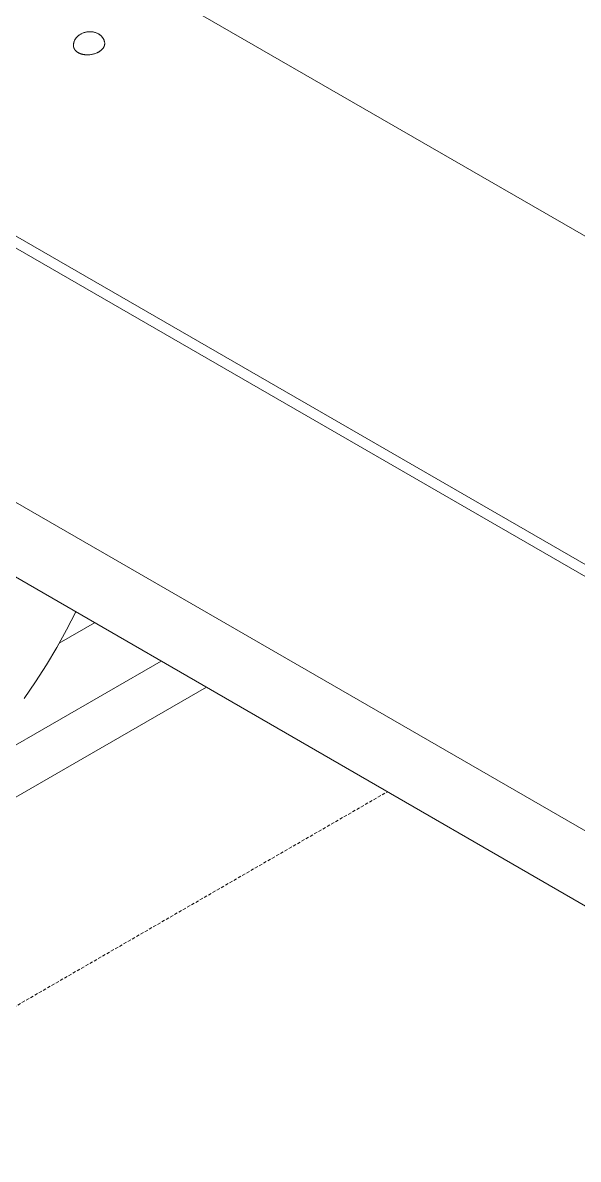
# Model space of a CAD drawing. Header units: millimetres. Extents: x -67 to 4862, y -244 to 3199.
# Drawn here: x 4050.2 to 4266.5, y 955.4 to 1398.2 of the extents above; entities that cross this region are included whole.
import ezdxf

# ---------------------------------------------------------------- set-up
doc = ezdxf.new("R2010")
doc.units = ezdxf.units.MM
doc.linetypes.add('HIDDEN', pattern=[1.905, 1.27, -0.635])
doc.layers.add('ZANO_R', color=7, linetype='Continuous', lineweight=0)
doc.layers.add('ZANO_R_przerywana', color=7, linetype='HIDDEN', lineweight=0)

msp = doc.modelspace()

# ---------------------------------------------------------------- linework, layer by layer
at = {"layer": 'ZANO_R'}
for p, q in [((4770.06, 1025.86), (4084, 1421.95)), ((4070.12, 1390.45), (4070.16, 1390.62)), ((4070.16, 1390.62), (4070.2, 1390.78)), ((4070.2, 1390.78), (4070.26, 1390.94)), ((4070.26, 1390.94), (4070.31, 1391.09)), ((4070.31, 1391.09), (4070.38, 1391.25)), ((4070.38, 1391.25), (4070.44, 1391.4)), ((4070.44, 1391.4), (4070.52, 1391.55)), ((4070.52, 1391.55), (4070.59, 1391.7)), ((4070.59, 1391.7), (4070.68, 1391.84)), ((4070.68, 1391.84), (4070.77, 1391.99)), ((4070.77, 1391.99), (4070.86, 1392.13)), ((4070.86, 1392.13), (4070.96, 1392.26)), ((4070.96, 1392.26), (4071.06, 1392.39)), ((4071.06, 1392.39), (4071.17, 1392.52)), ((4071.17, 1392.52), (4071.28, 1392.65)), ((4071.28, 1392.65), (4071.39, 1392.77)), ((4071.39, 1392.77), (4071.51, 1392.89)), ((4071.51, 1392.89), (4071.64, 1393)), ((4071.64, 1393), (4071.76, 1393.11)), ((4071.76, 1393.11), (4071.9, 1393.21)), ((4071.9, 1393.21), (4072.03, 1393.31)), ((4072.03, 1393.31), (4072.17, 1393.4)), ((4072.17, 1393.4), (4072.37, 1393.55)), ((4072.37, 1393.55), (4072.58, 1393.68)), ((4072.58, 1393.68), (4072.8, 1393.8)), ((4072.8, 1393.8), (4073.02, 1393.92)), ((4073.02, 1393.92), (4073.24, 1394.03)), ((4073.24, 1394.03), (4073.47, 1394.14)), ((4073.47, 1394.14), (4073.7, 1394.23)), ((4073.7, 1394.23), (4073.93, 1394.32)), ((4073.93, 1394.32), (4074.16, 1394.4)), ((4074.16, 1394.4), (4074.4, 1394.47)), ((4074.4, 1394.47), (4074.64, 1394.53)), ((4074.64, 1394.53), (4074.89, 1394.58)), ((4074.89, 1394.58), (4075.13, 1394.63)), ((4075.13, 1394.63), (4075.38, 1394.66)), ((4075.38, 1394.66), (4075.62, 1394.69)), ((4075.62, 1394.69), (4075.87, 1394.71)), ((4075.87, 1394.71), (4076.12, 1394.72)), ((4076.12, 1394.72), (4076.37, 1394.72)), ((4076.37, 1394.72), (4076.62, 1394.72)), ((4076.62, 1394.72), (4076.87, 1394.7)), ((4076.87, 1394.7), (4077.11, 1394.68)), ((4077.11, 1394.68), (4077.36, 1394.65)), ((4077.36, 1394.65), (4077.6, 1394.61)), ((4077.6, 1394.61), (4077.85, 1394.56)), ((4077.85, 1394.56), (4078.09, 1394.5)), ((4078.09, 1394.5), (4078.33, 1394.43)), ((4078.33, 1394.43), (4078.57, 1394.36)), ((4078.57, 1394.36), (4078.8, 1394.28)), ((4078.8, 1394.28), (4079.03, 1394.18)), ((4079.03, 1394.18), (4079.26, 1394.09)), ((4079.26, 1394.09), (4079.49, 1393.98)), ((4079.49, 1393.98), (4079.71, 1393.86)), ((4079.71, 1393.86), (4079.85, 1393.79)), ((4079.85, 1393.79), (4079.99, 1393.7)), ((4079.99, 1393.7), (4080.12, 1393.61)), ((4080.12, 1393.61), (4080.25, 1393.52)), ((4080.25, 1393.52), (4080.38, 1393.42)), ((4080.38, 1393.42), (4080.51, 1393.32)), ((4080.51, 1393.32), (4080.63, 1393.22)), ((4080.63, 1393.22), (4080.75, 1393.1)), ((4080.75, 1393.1), (4080.86, 1392.99)), ((4080.86, 1392.99), (4080.97, 1392.87)), ((4080.97, 1392.87), (4081.08, 1392.75)), ((4081.08, 1392.75), (4081.18, 1392.62)), ((4081.18, 1392.62), (4081.28, 1392.49)), ((4081.28, 1392.49), (4081.37, 1392.36)), ((4081.37, 1392.36), (4081.46, 1392.23)), ((4081.46, 1392.23), (4081.55, 1392.09)), ((4081.55, 1392.09), (4081.62, 1391.95)), ((4081.62, 1391.95), (4081.7, 1391.8)), ((4081.7, 1391.8), (4081.77, 1391.66)), ((4081.77, 1391.66), (4081.83, 1391.51)), ((4081.83, 1391.51), (4081.89, 1391.36)), ((4081.89, 1391.36), (4081.94, 1391.2)), ((4081.94, 1391.2), (4081.99, 1391.05)), ((4081.99, 1391.05), (4082.03, 1390.89)), ((4082.03, 1390.89), (4082.07, 1390.74)), ((4082.07, 1390.74), (4082.1, 1390.58)), ((4069.99, 1389.46), (4070, 1389.63)), ((4069.99, 1389.29), (4069.99, 1389.46)), ((4070, 1389.13), (4069.99, 1389.29)), ((4070, 1389.63), (4070.01, 1389.79)), ((4070.01, 1388.96), (4070, 1389.13)), ((4070.01, 1389.79), (4070.03, 1389.96)), ((4070.01, 1388.91), (4070.01, 1388.96)), ((4070.02, 1388.87), (4070.01, 1388.91)), ((4070.03, 1388.82), (4070.02, 1388.87)), ((4070.03, 1389.96), (4070.05, 1390.13)), ((4070.04, 1388.77), (4070.03, 1388.82)), ((4070.04, 1388.73), (4070.04, 1388.77)), ((4070.05, 1388.68), (4070.04, 1388.73)), ((4070.05, 1390.13), (4070.08, 1390.29)), ((4070.07, 1388.64), (4070.05, 1388.68)), ((4070.08, 1388.59), (4070.07, 1388.64)), ((4070.08, 1390.29), (4070.12, 1390.45)), ((4070.09, 1388.55), (4070.08, 1388.59)), ((4070.1, 1388.5), (4070.09, 1388.55)), ((4070.12, 1388.46), (4070.1, 1388.5)), ((4070.13, 1388.42), (4070.12, 1388.46)), ((4070.16, 1388.33), (4070.13, 1388.42)), ((4070.2, 1388.24), (4070.16, 1388.33)), ((4070.24, 1388.16), (4070.2, 1388.24)), ((4070.28, 1388.07), (4070.24, 1388.16)), ((4070.32, 1387.99), (4070.28, 1388.07)), ((4070.37, 1387.91), (4070.32, 1387.99)), ((4070.42, 1387.82), (4070.37, 1387.91)), ((4070.47, 1387.74), (4070.42, 1387.82)), ((4070.53, 1387.67), (4070.47, 1387.74)), ((4070.59, 1387.59), (4070.53, 1387.67)), ((4070.65, 1387.51), (4070.59, 1387.59)), ((4070.71, 1387.44), (4070.65, 1387.51)), ((4070.78, 1387.37), (4070.71, 1387.44)), ((4070.84, 1387.3), (4070.78, 1387.37)), ((4070.91, 1387.23), (4070.84, 1387.3)), ((4070.98, 1387.16), (4070.91, 1387.23)), ((4071.06, 1387.09), (4070.98, 1387.16)), ((4071.13, 1387.03), (4071.06, 1387.09)), ((4071.21, 1386.97), (4071.13, 1387.03)), ((4071.29, 1386.91), (4071.21, 1386.97)), ((4071.37, 1386.85), (4071.29, 1386.91)), ((4071.45, 1386.79), (4071.37, 1386.85)), ((4071.53, 1386.73), (4071.45, 1386.79)), ((4071.61, 1386.68), (4071.53, 1386.73)), ((4071.7, 1386.63), (4071.61, 1386.68)), ((4071.79, 1386.57), (4071.7, 1386.63)), ((4071.88, 1386.52), (4071.79, 1386.57)), ((4071.98, 1386.47), (4071.88, 1386.52)), ((4072.09, 1386.41), (4071.98, 1386.47)), ((4072.19, 1386.36), (4072.09, 1386.41)), ((4072.3, 1386.31), (4072.19, 1386.36)), ((4072.41, 1386.26), (4072.3, 1386.31)), ((4072.53, 1386.22), (4072.41, 1386.26)), ((4072.64, 1386.17), (4072.53, 1386.22)), ((4072.76, 1386.13), (4072.64, 1386.17)), ((4078.51, 1386.22), (4078.22, 1386.13)), ((4078.78, 1386.33), (4078.51, 1386.22)), ((4079.04, 1386.43), (4078.78, 1386.33)), ((4079.17, 1386.49), (4079.04, 1386.43)), ((4079.29, 1386.55), (4079.17, 1386.49)), ((4079.41, 1386.61), (4079.29, 1386.55)), ((4079.53, 1386.67), (4079.41, 1386.61)), ((4079.65, 1386.73), (4079.53, 1386.67)), ((4079.76, 1386.8), (4079.65, 1386.73)), ((4079.87, 1386.86), (4079.76, 1386.8)), ((4079.98, 1386.93), (4079.87, 1386.86)), ((4080.09, 1386.99), (4079.98, 1386.93)), ((4080.19, 1387.06), (4080.09, 1386.99)), ((4080.29, 1387.13), (4080.19, 1387.06)), ((4080.38, 1387.2), (4080.29, 1387.13)), ((4080.49, 1387.27), (4080.38, 1387.2)), ((4080.59, 1387.35), (4080.49, 1387.27)), ((4080.69, 1387.43), (4080.59, 1387.35)), ((4080.78, 1387.51), (4080.69, 1387.43)), ((4080.88, 1387.6), (4080.78, 1387.51)), ((4080.97, 1387.68), (4080.88, 1387.6)), ((4081.06, 1387.77), (4080.97, 1387.68)), ((4081.15, 1387.86), (4081.06, 1387.77)), ((4081.23, 1387.96), (4081.15, 1387.86)), ((4081.31, 1388.05), (4081.23, 1387.96)), ((4081.39, 1388.15), (4081.31, 1388.05)), ((4081.47, 1388.24), (4081.39, 1388.15)), ((4081.54, 1388.34), (4081.47, 1388.24)), ((4081.61, 1388.44), (4081.54, 1388.34)), ((4081.68, 1388.55), (4081.61, 1388.44)), ((4081.74, 1388.65), (4081.68, 1388.55)), ((4081.8, 1388.76), (4081.74, 1388.65)), ((4081.85, 1388.86), (4081.8, 1388.76)), ((4081.87, 1388.92), (4081.85, 1388.86)), ((4081.9, 1388.97), (4081.87, 1388.92)), ((4081.92, 1389.03), (4081.9, 1388.97)), ((4081.94, 1389.08), (4081.92, 1389.03)), ((4081.96, 1389.14), (4081.94, 1389.08)), ((4081.98, 1389.19), (4081.96, 1389.14)), ((4082, 1389.25), (4081.98, 1389.19)), ((4082.02, 1389.3), (4082, 1389.25)), ((4082.04, 1389.36), (4082.02, 1389.3)), ((4082.05, 1389.41), (4082.04, 1389.36)), ((4082.07, 1389.47), (4082.05, 1389.41)), ((4082.08, 1389.52), (4082.07, 1389.47)), ((4082.09, 1389.58), (4082.08, 1389.52)), ((4082.1, 1389.63), (4082.09, 1389.58)), ((4082.1, 1390.58), (4082.13, 1390.42)), ((4082.11, 1389.69), (4082.1, 1389.63)), ((4082.12, 1389.75), (4082.11, 1389.69)), ((4082.13, 1389.8), (4082.12, 1389.75)), ((4082.13, 1390.42), (4082.13, 1390.36)), ((4082.13, 1390.36), (4082.14, 1390.31)), ((4082.14, 1389.91), (4082.13, 1389.86)), ((4082.13, 1389.86), (4082.13, 1389.8)), ((4082.14, 1390.31), (4082.14, 1390.25)), ((4082.14, 1390.25), (4082.15, 1390.19)), ((4082.15, 1390.03), (4082.14, 1389.97)), ((4082.14, 1389.97), (4082.14, 1389.91)), ((4082.15, 1390.19), (4082.15, 1390.14)), ((4082.15, 1390.14), (4082.15, 1390.08)), ((4082.15, 1390.08), (4082.15, 1390.03)), ((4072.89, 1386.09), (4072.76, 1386.13)), ((4073.01, 1386.05), (4072.89, 1386.09)), ((4073.14, 1386.01), (4073.01, 1386.05)), ((4073.27, 1385.97), (4073.14, 1386.01)), ((4073.4, 1385.94), (4073.27, 1385.97)), ((4073.54, 1385.91), (4073.4, 1385.94)), ((4073.68, 1385.88), (4073.54, 1385.91)), ((4073.82, 1385.85), (4073.68, 1385.88)), ((4073.96, 1385.82), (4073.82, 1385.85)), ((4074.1, 1385.8), (4073.96, 1385.82)), ((4074.25, 1385.78), (4074.1, 1385.8)), ((4074.39, 1385.76), (4074.25, 1385.78)), ((4074.54, 1385.74), (4074.39, 1385.76)), ((4074.85, 1385.72), (4074.54, 1385.74)), ((4075.15, 1385.7), (4074.85, 1385.72)), ((4075.46, 1385.7), (4075.15, 1385.7)), ((4075.78, 1385.71), (4075.46, 1385.7)), ((4076.09, 1385.72), (4075.78, 1385.71)), ((4076.41, 1385.75), (4076.09, 1385.72)), ((4076.72, 1385.79), (4076.41, 1385.75)), ((4077.03, 1385.84), (4076.72, 1385.79)), ((4077.34, 1385.9), (4077.03, 1385.84)), ((4077.64, 1385.97), (4077.34, 1385.9)), ((4077.94, 1386.04), (4077.64, 1385.97)), ((4078.22, 1386.13), (4077.94, 1386.04)), ((3984.51, 1351.46), (4670.58, 955.36)), ((4667.36, 952.56), (3981.3, 1348.66)), ((3882.53, 1306.6), (4568.59, 910.5)), ((3878.14, 1279.95), (4564.2, 883.85)), ((4070.9, 1168.66), (4067.3, 1161.66)), ((4067.3, 1161.66), (4063.48, 1154.77)), ((4064.47, 1156.52), (4078.2, 1164.44)), ((4063.48, 1154.77), (4059.45, 1148)), ((4010.76, 1095.54), (4104.15, 1149.46)), ((4059.45, 1148), (4055.2, 1141.36)), ((4043.29, 1093.99), (4121.75, 1139.3)), ((4055.2, 1141.36), (4050.76, 1134.86))]:
    msp.add_line(p, q, dxfattribs=at)
at = {"layer": 'ZANO_R_przerywana'}
msp.add_line((3886.6, 922.12), (4192.26, 1098.59), dxfattribs=at)

doc.saveas('drawing.dxf')
